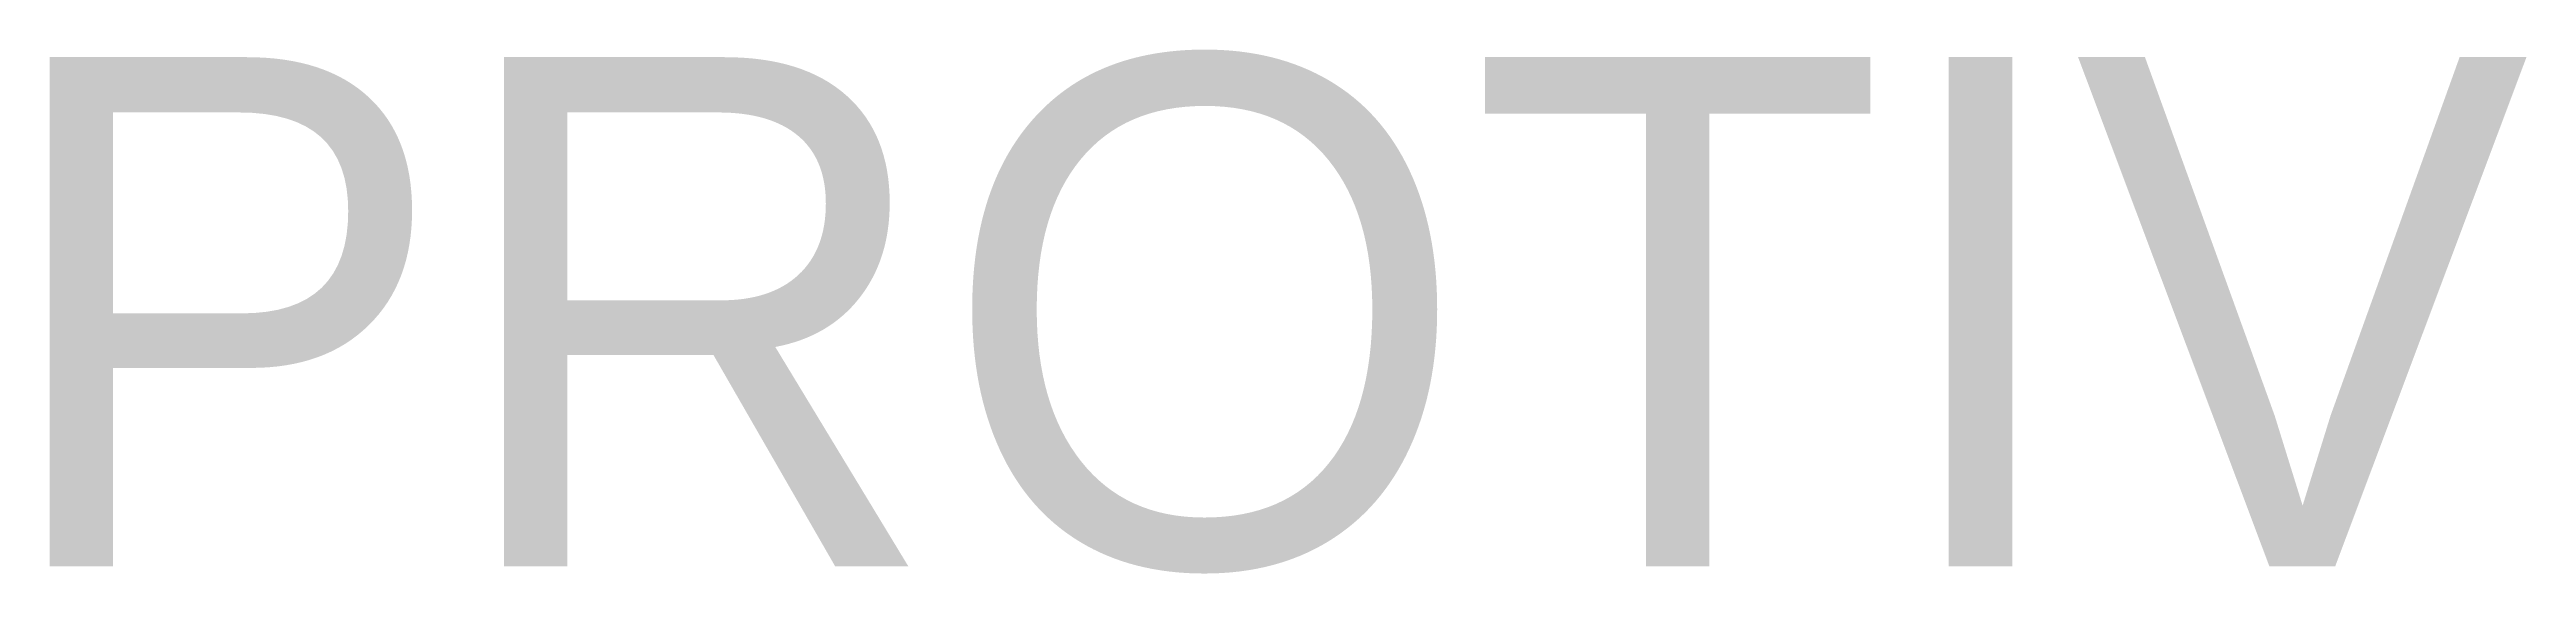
# Model space of a CAD drawing. Extents: x 13 to 191, y -44 to -6.
import ezdxf

# ---------------------------------------------------------------- set-up
doc = ezdxf.new("R2010")
doc.units = 0
doc.header["$MEASUREMENT"] = 0
doc.layers.add('Warstwa 1', color=7, linetype='Continuous', lineweight=0)

msp = doc.modelspace()

# ---------------------------------------------------------------- texts
at = {"layer": 'Warstwa 1', "insert": (9.49, -43.82), "char_height": 0.2, "attachment_point": 7}
msp.add_mtext('\\C250;\\c1776925;\\FAspekta 300|b0|i0|c1;\\H36.431065;\\W1.000000;PROTIV', dxfattribs=at)

doc.saveas('drawing.dxf')
